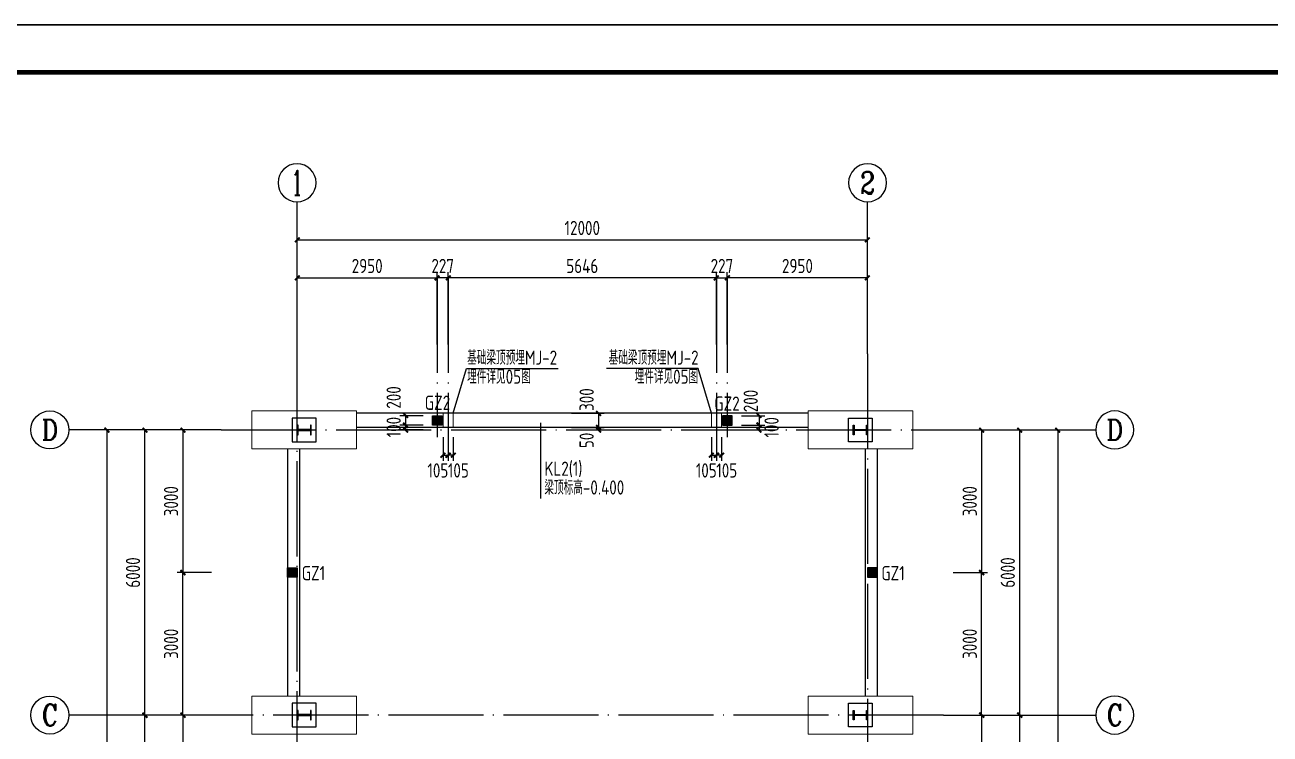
# Model space of a CAD drawing. Header units: millimetres. Extents: x 865974 to 875117, y 41124 to 44891.
# Drawn here: x 867967.4 to 868229.3, y 41568.4 to 41717.6 of the extents above; entities that cross this region are included whole.
import ezdxf
from ezdxf.enums import TextEntityAlignment as Align

# ---------------------------------------------------------------- set-up
doc = ezdxf.new("R2010")
doc.units = ezdxf.units.MM
doc.header["$LTSCALE"] = 1000
doc.header["$MEASUREMENT"] = 0
doc.linetypes.add('DOTE', pattern=[2.42, 2, -0.2, 0.02, -0.2])
for name, color, linetype in [('AXIS', 3, 'Continuous'), ('AXIS_TEXT', 7, 'Continuous'), ('DOTE', 1, 'DOTE'), ('M_Prof', 2, 'Continuous'), ('尺寸标注', 7, 'Continuous'), ('层14', 2, 'Continuous'), ('标注', 7, 'Continuous'), ('梁', 4, 'Continuous'), ('梁集中标注', 2, 'Continuous')]:
    doc.layers.add(name, color=color, linetype=linetype)
doc.layers.add('承台基础', color=23, linetype='Continuous', lineweight=18)
doc.styles.add('_TCH_AXIS', font='COMPLEX', dxfattribs={"bigfont": 'GBCBIG'})
doc.styles.add('COMPLEX', font='COMPLEX')
doc.styles.add('GBHZ', font='gbenor.shx', dxfattribs={"width": 0.9, "bigfont": 'gbcbig.shx'})
doc.dimstyles.new('Y100', dxfattribs={"dimscale": 0, "dimtxt": 3, "dimasz": 0.01, "dimexe": 1.2, "dimexo": 2, "dimgap": 1, "dimtad": 1, "dimdec": 0, "dimlfac": 100, "dimzin": 0, "dimdsep": 46, "dimtxsty": 'GBHZ', "dimblk": 'DX', "dimcen": 0.09, "dimdle": 1, "dimclrd": 7, "dimclre": 7, "dimclrt": 7, "dimadec": 0, "dimazin": 0, "dimtfac": 1, "dimtdec": 0, "dimtix": 1, "dimtmove": 2, "dimatfit": 3, "dimldrblk": 'DX', "dimfxl": 0, "dimtolj": 1, "dimtzin": 0, "dimarcsym": 0})

# ---------------------------------------------------------------- blocks, each defined once
blk = doc.blocks.new('_AXISO')
blk.add_circle((0, 0), 0.5)
at = {"layer": 'AXIS_TEXT', "style": 'COMPLEX', "width": 1.041667}
blk.add_attdef('A', text='', height=0.56, dxfattribs=at).set_placement((-0.25, -0.28), (0.25, -0.28), align=Align.FIT)
blk = doc.blocks.new('DX')
at = {"color": 0, "linetype": 'ByBlock', "const_width": 40}
blk.add_lwpolyline([(-54, -51), (46, 49)], dxfattribs=at)
blk = doc.blocks.new('*D607')
at = {"layer": 'Defpoints', "color": 0, "transparency": 16777216}
for p in [(867992.66, 41572.38), (868008.66, 41572.38), (868008.66, 41512.38)]:
    blk.add_point(p, dxfattribs=at)
at = {"layer": '标注', "color": 7, "lineweight": -2, "transparency": 16777216}
for p, q in [((868006.66, 41572.38), (867991.46, 41572.38)), ((867992.66, 41512.39), (867992.66, 41572.37)), ((868006.66, 41512.38), (867991.46, 41512.38))]:
    blk.add_line(p, q, dxfattribs=at)
at = {"layer": '标注', "color": 7, "lineweight": -2, "transparency": 16777216, "xscale": 0.01, "yscale": 0.01, "zscale": 0.01}
for p, rotation in [((867992.66, 41572.38), 90), ((867992.66, 41512.38), 270)]:
    blk.add_blockref('DX', p, dxfattribs=dict(at, rotation=rotation))
at = {"layer": '标注', "color": 7, "transparency": 16777216, "insert": (867990.16, 41542.38), "char_height": 3, "attachment_point": 5, "rotation": 90, "style": 'GBHZ'}
blk.add_mtext('\\A1;6000', dxfattribs=at)
blk = doc.blocks.new('*D608')
at = {"layer": 'Defpoints', "color": 0, "transparency": 16777216}
for p in [(867992.66, 41632.38), (868008.66, 41632.38), (868008.66, 41572.38)]:
    blk.add_point(p, dxfattribs=at)
at = {"layer": '标注', "color": 7, "lineweight": -2, "transparency": 16777216}
for p, q in [((868006.66, 41632.38), (867991.46, 41632.38)), ((867992.66, 41572.39), (867992.66, 41632.37)), ((868006.66, 41572.38), (867991.46, 41572.38))]:
    blk.add_line(p, q, dxfattribs=at)
at = {"layer": '标注', "color": 7, "lineweight": -2, "transparency": 16777216, "xscale": 0.01, "yscale": 0.01, "zscale": 0.01}
for p, rotation in [((867992.66, 41632.38), 90), ((867992.66, 41572.38), 270)]:
    blk.add_blockref('DX', p, dxfattribs=dict(at, rotation=rotation))
at = {"layer": '标注', "color": 7, "transparency": 16777216, "insert": (867990.16, 41602.38), "char_height": 3, "attachment_point": 5, "rotation": 90, "style": 'GBHZ'}
blk.add_mtext('\\A1;6000', dxfattribs=at)
blk = doc.blocks.new('*D609')
at = {"layer": 'Defpoints', "color": 0, "transparency": 16777216}
for p in [(868008.66, 41632.38), (867984.66, 41452.38), (868008.66, 41452.38)]:
    blk.add_point(p, dxfattribs=at)
at = {"layer": '标注', "color": 7, "lineweight": -2, "transparency": 16777216}
for p, q in [((868006.66, 41632.38), (867983.46, 41632.38)), ((867984.66, 41632.37), (867984.66, 41452.39)), ((868006.66, 41452.38), (867983.46, 41452.38))]:
    blk.add_line(p, q, dxfattribs=at)
at = {"layer": '标注', "color": 7, "lineweight": -2, "transparency": 16777216, "xscale": 0.01, "yscale": 0.01, "zscale": 0.01}
for p, rotation in [((867984.66, 41632.38), 90), ((867984.66, 41452.38), 270)]:
    blk.add_blockref('DX', p, dxfattribs=dict(at, rotation=rotation))
at = {"layer": '标注', "color": 7, "transparency": 16777216, "insert": (867982.16, 41542.38), "char_height": 3, "attachment_point": 5, "rotation": 90, "style": 'GBHZ'}
blk.add_mtext('\\A1;18000', dxfattribs=at)
blk = doc.blocks.new('*D612')
at = {"layer": 'Defpoints', "color": 0, "transparency": 16777216}
for p in [(868160.66, 41572.38), (868176.66, 41572.38), (868160.66, 41512.38)]:
    blk.add_point(p, dxfattribs=at)
at = {"layer": '标注', "color": 7, "lineweight": -2, "transparency": 16777216}
for p, q in [((868162.66, 41572.38), (868177.86, 41572.38)), ((868176.66, 41512.39), (868176.66, 41572.37)), ((868162.66, 41512.38), (868177.86, 41512.38))]:
    blk.add_line(p, q, dxfattribs=at)
at = {"layer": '标注', "color": 7, "lineweight": -2, "transparency": 16777216, "xscale": 0.01, "yscale": 0.01, "zscale": 0.01}
for p, rotation in [((868176.66, 41572.38), 90), ((868176.66, 41512.38), 270)]:
    blk.add_blockref('DX', p, dxfattribs=dict(at, rotation=rotation))
at = {"layer": '标注', "color": 7, "transparency": 16777216, "insert": (868174.16, 41542.38), "char_height": 3, "attachment_point": 5, "rotation": 90, "style": 'GBHZ'}
blk.add_mtext('\\A1;6000', dxfattribs=at)
blk = doc.blocks.new('*D613')
at = {"layer": 'Defpoints', "color": 0, "transparency": 16777216}
for p in [(868160.66, 41632.38), (868176.66, 41632.38), (868160.66, 41572.38)]:
    blk.add_point(p, dxfattribs=at)
at = {"layer": '标注', "color": 7, "lineweight": -2, "transparency": 16777216}
for p, q in [((868162.66, 41632.38), (868177.86, 41632.38)), ((868176.66, 41572.39), (868176.66, 41632.37)), ((868162.66, 41572.38), (868177.86, 41572.38))]:
    blk.add_line(p, q, dxfattribs=at)
at = {"layer": '标注', "color": 7, "lineweight": -2, "transparency": 16777216, "xscale": 0.01, "yscale": 0.01, "zscale": 0.01}
for p, rotation in [((868176.66, 41632.38), 90), ((868176.66, 41572.38), 270)]:
    blk.add_blockref('DX', p, dxfattribs=dict(at, rotation=rotation))
at = {"layer": '标注', "color": 7, "transparency": 16777216, "insert": (868174.16, 41602.38), "char_height": 3, "attachment_point": 5, "rotation": 90, "style": 'GBHZ'}
blk.add_mtext('\\A1;6000', dxfattribs=at)
blk = doc.blocks.new('*D614')
at = {"layer": 'Defpoints', "color": 0, "transparency": 16777216}
for p in [(868160.66, 41632.38), (868160.66, 41452.38), (868184.66, 41452.38)]:
    blk.add_point(p, dxfattribs=at)
at = {"layer": '标注', "color": 7, "lineweight": -2, "transparency": 16777216}
for p, q in [((868162.66, 41632.38), (868185.86, 41632.38)), ((868184.66, 41632.37), (868184.66, 41452.39)), ((868162.66, 41452.38), (868185.86, 41452.38))]:
    blk.add_line(p, q, dxfattribs=at)
at = {"layer": '标注', "color": 7, "lineweight": -2, "transparency": 16777216, "xscale": 0.01, "yscale": 0.01, "zscale": 0.01}
for p, rotation in [((868184.66, 41632.38), 90), ((868184.66, 41452.38), 270)]:
    blk.add_blockref('DX', p, dxfattribs=dict(at, rotation=rotation))
at = {"layer": '标注', "color": 7, "transparency": 16777216, "insert": (868182.16, 41542.38), "char_height": 3, "attachment_point": 5, "rotation": 90, "style": 'GBHZ'}
blk.add_mtext('\\A1;18000', dxfattribs=at)
blk = doc.blocks.new('*D615')
at = {"layer": 'Defpoints', "color": 0, "transparency": 16777216}
for p in [(868144.66, 41672.38), (868024.66, 41648.38), (868144.66, 41648.38)]:
    blk.add_point(p, dxfattribs=at)
at = {"layer": '标注', "color": 7, "lineweight": -2, "transparency": 16777216}
for p, q in [((868024.66, 41650.38), (868024.66, 41673.58)), ((868024.67, 41672.38), (868144.65, 41672.38)), ((868144.66, 41650.38), (868144.66, 41673.58))]:
    blk.add_line(p, q, dxfattribs=at)
at = {"layer": '标注', "color": 7, "lineweight": -2, "transparency": 16777216, "xscale": 0.01, "yscale": 0.01, "zscale": 0.01, "rotation": 180}
blk.add_blockref('DX', (868024.66, 41672.38), dxfattribs=at)
at = {"layer": '标注', "color": 7, "lineweight": -2, "transparency": 16777216, "xscale": 0.01, "yscale": 0.01, "zscale": 0.01}
blk.add_blockref('DX', (868144.66, 41672.38), dxfattribs=at)
at = {"layer": '标注', "color": 7, "transparency": 16777216, "insert": (868084.66, 41674.88), "char_height": 3, "attachment_point": 5, "style": 'GBHZ'}
blk.add_mtext('\\A1;12000', dxfattribs=at)
blk = doc.blocks.new('*D626')
at = {"layer": 'Defpoints', "color": 0, "transparency": 16777216}
for p in [(868008.66, 41572.38), (868000.66, 41542.38), (868008.66, 41542.38)]:
    blk.add_point(p, dxfattribs=at)
at = {"layer": '标注', "color": 7, "lineweight": -2, "transparency": 16777216}
for p, q in [((868006.66, 41572.38), (867999.46, 41572.38)), ((868000.66, 41572.37), (868000.66, 41542.39)), ((868006.66, 41542.38), (867999.46, 41542.38))]:
    blk.add_line(p, q, dxfattribs=at)
at = {"layer": '标注', "color": 7, "lineweight": -2, "transparency": 16777216, "xscale": 0.01, "yscale": 0.01, "zscale": 0.01}
for p, rotation in [((868000.66, 41572.38), 90), ((868000.66, 41542.38), 270)]:
    blk.add_blockref('DX', p, dxfattribs=dict(at, rotation=rotation))
at = {"layer": '标注', "color": 7, "transparency": 16777216, "insert": (867998.16, 41557.38), "char_height": 3, "attachment_point": 5, "rotation": 90, "style": 'GBHZ'}
blk.add_mtext('\\A1;3000', dxfattribs=at)
blk = doc.blocks.new('*D628')
at = {"layer": 'Defpoints', "color": 0, "transparency": 16777216}
for p in [(868000.66, 41602.38), (868008.66, 41602.38), (868008.66, 41572.38)]:
    blk.add_point(p, dxfattribs=at)
at = {"layer": '标注', "color": 7, "lineweight": -2, "transparency": 16777216}
for p, q in [((868006.66, 41602.38), (867999.46, 41602.38)), ((868000.66, 41572.39), (868000.66, 41602.37)), ((868006.66, 41572.38), (867999.46, 41572.38))]:
    blk.add_line(p, q, dxfattribs=at)
at = {"layer": '标注', "color": 7, "lineweight": -2, "transparency": 16777216, "xscale": 0.01, "yscale": 0.01, "zscale": 0.01}
for p, rotation in [((868000.66, 41602.38), 90), ((868000.66, 41572.38), 270)]:
    blk.add_blockref('DX', p, dxfattribs=dict(at, rotation=rotation))
at = {"layer": '标注', "color": 7, "transparency": 16777216, "insert": (867998.16, 41587.38), "char_height": 3, "attachment_point": 5, "rotation": 90, "style": 'GBHZ'}
blk.add_mtext('\\A1;3000', dxfattribs=at)
blk = doc.blocks.new('*D629')
at = {"layer": 'Defpoints', "color": 0, "transparency": 16777216}
for p in [(868008.66, 41632.38), (868000.66, 41602.38), (868008.66, 41602.38)]:
    blk.add_point(p, dxfattribs=at)
at = {"layer": '标注', "color": 7, "lineweight": -2, "transparency": 16777216}
for p, q in [((868006.66, 41632.38), (867999.46, 41632.38)), ((868000.66, 41632.37), (868000.66, 41602.39)), ((868006.66, 41602.38), (867999.46, 41602.38))]:
    blk.add_line(p, q, dxfattribs=at)
at = {"layer": '标注', "color": 7, "lineweight": -2, "transparency": 16777216, "xscale": 0.01, "yscale": 0.01, "zscale": 0.01}
for p, rotation in [((868000.66, 41632.38), 90), ((868000.66, 41602.38), 270)]:
    blk.add_blockref('DX', p, dxfattribs=dict(at, rotation=rotation))
at = {"layer": '标注', "color": 7, "transparency": 16777216, "insert": (867998.16, 41617.38), "char_height": 3, "attachment_point": 5, "rotation": 90, "style": 'GBHZ'}
blk.add_mtext('\\A1;3000', dxfattribs=at)
blk = doc.blocks.new('*D639')
at = {"layer": 'Defpoints', "color": 0, "transparency": 16777216}
for p in [(868160.66, 41572.38), (868160.66, 41542.38), (868168.66, 41542.38)]:
    blk.add_point(p, dxfattribs=at)
at = {"layer": '标注', "color": 7, "lineweight": -2, "transparency": 16777216}
for p, q in [((868162.66, 41572.38), (868169.86, 41572.38)), ((868168.66, 41572.37), (868168.66, 41542.39)), ((868162.66, 41542.38), (868169.86, 41542.38))]:
    blk.add_line(p, q, dxfattribs=at)
at = {"layer": '标注', "color": 7, "lineweight": -2, "transparency": 16777216, "xscale": 0.01, "yscale": 0.01, "zscale": 0.01}
for p, rotation in [((868168.66, 41572.38), 90), ((868168.66, 41542.38), 270)]:
    blk.add_blockref('DX', p, dxfattribs=dict(at, rotation=rotation))
at = {"layer": '标注', "color": 7, "transparency": 16777216, "insert": (868166.16, 41557.38), "char_height": 3, "attachment_point": 5, "rotation": 90, "style": 'GBHZ'}
blk.add_mtext('\\A1;3000', dxfattribs=at)
blk = doc.blocks.new('*D641')
at = {"layer": 'Defpoints', "color": 0, "transparency": 16777216}
for p in [(868160.66, 41602.38), (868168.66, 41602.38), (868160.66, 41572.38)]:
    blk.add_point(p, dxfattribs=at)
at = {"layer": '标注', "color": 7, "lineweight": -2, "transparency": 16777216}
for p, q in [((868162.66, 41602.38), (868169.86, 41602.38)), ((868168.66, 41572.39), (868168.66, 41602.37)), ((868162.66, 41572.38), (868169.86, 41572.38))]:
    blk.add_line(p, q, dxfattribs=at)
at = {"layer": '标注', "color": 7, "lineweight": -2, "transparency": 16777216, "xscale": 0.01, "yscale": 0.01, "zscale": 0.01}
for p, rotation in [((868168.66, 41602.38), 90), ((868168.66, 41572.38), 270)]:
    blk.add_blockref('DX', p, dxfattribs=dict(at, rotation=rotation))
at = {"layer": '标注', "color": 7, "transparency": 16777216, "insert": (868166.16, 41587.38), "char_height": 3, "attachment_point": 5, "rotation": 90, "style": 'GBHZ'}
blk.add_mtext('\\A1;3000', dxfattribs=at)
blk = doc.blocks.new('*D642')
at = {"layer": 'Defpoints', "color": 0, "transparency": 16777216}
for p in [(868160.66, 41632.38), (868160.66, 41602.38), (868168.66, 41602.38)]:
    blk.add_point(p, dxfattribs=at)
at = {"layer": '标注', "color": 7, "lineweight": -2, "transparency": 16777216}
for p, q in [((868162.66, 41632.38), (868169.86, 41632.38)), ((868168.66, 41632.37), (868168.66, 41602.39)), ((868162.66, 41602.38), (868169.86, 41602.38))]:
    blk.add_line(p, q, dxfattribs=at)
at = {"layer": '标注', "color": 7, "lineweight": -2, "transparency": 16777216, "xscale": 0.01, "yscale": 0.01, "zscale": 0.01}
for p, rotation in [((868168.66, 41632.38), 90), ((868168.66, 41602.38), 270)]:
    blk.add_blockref('DX', p, dxfattribs=dict(at, rotation=rotation))
at = {"layer": '标注', "color": 7, "transparency": 16777216, "insert": (868166.16, 41617.38), "char_height": 3, "attachment_point": 5, "rotation": 90, "style": 'GBHZ'}
blk.add_mtext('\\A1;3000', dxfattribs=at)
blk = doc.blocks.new('*D650')
at = {"layer": 'Defpoints', "color": 0, "transparency": 16777216}
for p in [(868054.16, 41664.38), (868024.66, 41648.38), (868054.16, 41648.38)]:
    blk.add_point(p, dxfattribs=at)
at = {"layer": '标注', "color": 7, "lineweight": -2, "transparency": 16777216}
for p, q in [((868024.66, 41650.38), (868024.66, 41665.58)), ((868024.67, 41664.38), (868054.15, 41664.38)), ((868054.16, 41650.38), (868054.16, 41665.58))]:
    blk.add_line(p, q, dxfattribs=at)
at = {"layer": '标注', "color": 7, "lineweight": -2, "transparency": 16777216, "xscale": 0.01, "yscale": 0.01, "zscale": 0.01, "rotation": 180}
blk.add_blockref('DX', (868024.66, 41664.38), dxfattribs=at)
at = {"layer": '标注', "color": 7, "lineweight": -2, "transparency": 16777216, "xscale": 0.01, "yscale": 0.01, "zscale": 0.01}
blk.add_blockref('DX', (868054.16, 41664.38), dxfattribs=at)
at = {"layer": '标注', "color": 7, "transparency": 16777216, "insert": (868039.41, 41666.88), "char_height": 3, "attachment_point": 5, "style": 'GBHZ'}
blk.add_mtext('\\A1;2950', dxfattribs=at)
blk = doc.blocks.new('*D651')
at = {"layer": 'Defpoints', "color": 0, "transparency": 16777216}
for p in [(868054.16, 41664.38), (868054.16, 41648.38), (868056.43, 41648.38)]:
    blk.add_point(p, dxfattribs=at)
at = {"layer": '标注', "color": 7, "lineweight": -2, "transparency": 16777216}
for p, q in [((868054.15, 41664.38), (868054.14, 41664.38)), ((868054.16, 41650.38), (868054.16, 41665.58)), ((868056.43, 41664.38), (868054.16, 41664.38)), ((868056.43, 41650.38), (868056.43, 41665.58)), ((868056.44, 41664.38), (868056.45, 41664.38))]:
    blk.add_line(p, q, dxfattribs=at)
at = {"layer": '标注', "color": 7, "lineweight": -2, "transparency": 16777216, "xscale": 0.01, "yscale": 0.01, "zscale": 0.01}
blk.add_blockref('DX', (868054.16, 41664.38), dxfattribs=at)
at = {"layer": '标注', "color": 7, "lineweight": -2, "transparency": 16777216, "xscale": 0.01, "yscale": 0.01, "zscale": 0.01, "rotation": 180}
blk.add_blockref('DX', (868056.43, 41664.38), dxfattribs=at)
at = {"layer": '标注', "color": 7, "transparency": 16777216, "insert": (868055.3, 41666.88), "char_height": 3, "attachment_point": 5, "style": 'GBHZ'}
blk.add_mtext('\\A1;227', dxfattribs=at)
blk = doc.blocks.new('*D652')
at = {"layer": 'Defpoints', "color": 0, "transparency": 16777216}
for p in [(868115.16, 41664.38), (868115.16, 41648.38), (868144.66, 41648.38)]:
    blk.add_point(p, dxfattribs=at)
at = {"layer": '标注', "color": 7, "lineweight": -2, "transparency": 16777216}
for p, q in [((868115.16, 41650.38), (868115.16, 41665.58)), ((868144.65, 41664.38), (868115.17, 41664.38)), ((868144.66, 41650.38), (868144.66, 41665.58))]:
    blk.add_line(p, q, dxfattribs=at)
at = {"layer": '标注', "color": 7, "lineweight": -2, "transparency": 16777216, "xscale": 0.01, "yscale": 0.01, "zscale": 0.01, "rotation": 180}
blk.add_blockref('DX', (868115.16, 41664.38), dxfattribs=at)
at = {"layer": '标注', "color": 7, "lineweight": -2, "transparency": 16777216, "xscale": 0.01, "yscale": 0.01, "zscale": 0.01}
blk.add_blockref('DX', (868144.66, 41664.38), dxfattribs=at)
at = {"layer": '标注', "color": 7, "transparency": 16777216, "insert": (868129.91, 41666.88), "char_height": 3, "attachment_point": 5, "style": 'GBHZ'}
blk.add_mtext('\\A1;2950', dxfattribs=at)
blk = doc.blocks.new('*D653')
at = {"layer": 'Defpoints', "color": 0, "transparency": 16777216}
for p in [(868115.16, 41664.38), (868112.89, 41648.38), (868115.16, 41648.38)]:
    blk.add_point(p, dxfattribs=at)
at = {"layer": '标注', "color": 7, "lineweight": -2, "transparency": 16777216}
for p, q in [((868112.88, 41664.38), (868112.87, 41664.38)), ((868112.89, 41650.38), (868112.89, 41665.58)), ((868112.89, 41664.38), (868115.16, 41664.38)), ((868115.16, 41650.38), (868115.16, 41665.58)), ((868115.17, 41664.38), (868115.18, 41664.38))]:
    blk.add_line(p, q, dxfattribs=at)
at = {"layer": '标注', "color": 7, "lineweight": -2, "transparency": 16777216, "xscale": 0.01, "yscale": 0.01, "zscale": 0.01}
blk.add_blockref('DX', (868112.89, 41664.38), dxfattribs=at)
at = {"layer": '标注', "color": 7, "lineweight": -2, "transparency": 16777216, "xscale": 0.01, "yscale": 0.01, "zscale": 0.01, "rotation": 180}
blk.add_blockref('DX', (868115.16, 41664.38), dxfattribs=at)
at = {"layer": '标注', "color": 7, "transparency": 16777216, "insert": (868114.03, 41666.88), "char_height": 3, "attachment_point": 5, "style": 'GBHZ'}
blk.add_mtext('\\A1;227', dxfattribs=at)
blk = doc.blocks.new('*D654')
at = {"layer": 'Defpoints', "color": 0, "transparency": 16777216}
for p in [(868056.43, 41664.38), (868056.43, 41648.38), (868112.89, 41648.38)]:
    blk.add_point(p, dxfattribs=at)
at = {"layer": '标注', "color": 7, "lineweight": -2, "transparency": 16777216}
for p, q in [((868056.43, 41650.38), (868056.43, 41665.58)), ((868112.88, 41664.38), (868056.44, 41664.38)), ((868112.89, 41650.38), (868112.89, 41665.58))]:
    blk.add_line(p, q, dxfattribs=at)
at = {"layer": '标注', "color": 7, "lineweight": -2, "transparency": 16777216, "xscale": 0.01, "yscale": 0.01, "zscale": 0.01, "rotation": 180}
blk.add_blockref('DX', (868056.43, 41664.38), dxfattribs=at)
at = {"layer": '标注', "color": 7, "lineweight": -2, "transparency": 16777216, "xscale": 0.01, "yscale": 0.01, "zscale": 0.01}
blk.add_blockref('DX', (868112.89, 41664.38), dxfattribs=at)
at = {"layer": '标注', "color": 7, "transparency": 16777216, "insert": (868084.66, 41666.88), "char_height": 3, "attachment_point": 5, "style": 'GBHZ'}
blk.add_mtext('\\A1;5646', dxfattribs=at)
blk = doc.blocks.new('*D806')
at = {"layer": 'Defpoints', "color": 0, "transparency": 16777216}
for p in [(868080.41, 41635.88), (868080.41, 41632.88), (868088.07, 41632.88)]:
    blk.add_point(p, dxfattribs=at)
at = {"layer": '标注', "color": 7, "lineweight": -2, "transparency": 16777216}
for p, q in [((868082.41, 41635.88), (868089.27, 41635.88)), ((868088.07, 41635.87), (868088.07, 41632.89)), ((868082.41, 41632.88), (868089.27, 41632.88))]:
    blk.add_line(p, q, dxfattribs=at)
at = {"layer": '标注', "color": 7, "lineweight": -2, "transparency": 16777216, "xscale": 0.01, "yscale": 0.01, "zscale": 0.01}
for p, rotation in [((868088.07, 41635.88), 90), ((868088.07, 41632.88), 270)]:
    blk.add_blockref('DX', p, dxfattribs=dict(at, rotation=rotation))
at = {"layer": '标注', "color": 7, "transparency": 16777216, "insert": (868085.57, 41638.77), "char_height": 3, "attachment_point": 5, "rotation": 90, "style": 'GBHZ'}
blk.add_mtext('\\A1;300', dxfattribs=at)
blk = doc.blocks.new('*D807')
at = {"layer": 'Defpoints', "color": 0, "transparency": 16777216}
for p in [(868055.38, 41632.88), (868056.43, 41632.88), (868056.43, 41627.07)]:
    blk.add_point(p, dxfattribs=at)
at = {"layer": '标注', "color": 7, "lineweight": -2, "transparency": 16777216}
for p, q in [((868055.38, 41630.88), (868055.38, 41625.87)), ((868056.43, 41630.88), (868056.43, 41625.87)), ((868055.37, 41627.07), (868055.36, 41627.07)), ((868055.38, 41627.07), (868056.43, 41627.07)), ((868056.44, 41627.07), (868056.45, 41627.07))]:
    blk.add_line(p, q, dxfattribs=at)
at = {"layer": '标注', "color": 7, "lineweight": -2, "transparency": 16777216, "xscale": 0.01, "yscale": 0.01, "zscale": 0.01}
blk.add_blockref('DX', (868055.38, 41627.07), dxfattribs=at)
at = {"layer": '标注', "color": 7, "lineweight": -2, "transparency": 16777216, "xscale": 0.01, "yscale": 0.01, "zscale": 0.01, "rotation": 180}
blk.add_blockref('DX', (868056.43, 41627.07), dxfattribs=at)
at = {"layer": '标注', "color": 7, "transparency": 16777216, "insert": (868054.28, 41623.86), "char_height": 3, "attachment_point": 5, "style": 'GBHZ'}
blk.add_mtext('\\A1;105', dxfattribs=at)
blk = doc.blocks.new('*D808')
at = {"layer": 'Defpoints', "color": 0, "transparency": 16777216}
for p in [(868056.43, 41632.88), (868057.48, 41632.88), (868056.43, 41627.07)]:
    blk.add_point(p, dxfattribs=at)
at = {"layer": '标注', "color": 7, "lineweight": -2, "transparency": 16777216}
for p, q in [((868056.43, 41630.88), (868056.43, 41625.87)), ((868057.48, 41630.88), (868057.48, 41625.87)), ((868056.42, 41627.07), (868056.41, 41627.07)), ((868057.48, 41627.07), (868056.43, 41627.07)), ((868057.49, 41627.07), (868057.5, 41627.07))]:
    blk.add_line(p, q, dxfattribs=at)
at = {"layer": '标注', "color": 7, "lineweight": -2, "transparency": 16777216, "xscale": 0.01, "yscale": 0.01, "zscale": 0.01}
blk.add_blockref('DX', (868056.43, 41627.07), dxfattribs=at)
at = {"layer": '标注', "color": 7, "lineweight": -2, "transparency": 16777216, "xscale": 0.01, "yscale": 0.01, "zscale": 0.01, "rotation": 180}
blk.add_blockref('DX', (868057.48, 41627.07), dxfattribs=at)
at = {"layer": '标注', "color": 7, "transparency": 16777216, "insert": (868058.59, 41623.86), "char_height": 3, "attachment_point": 5, "style": 'GBHZ'}
blk.add_mtext('\\A1;105', dxfattribs=at)
blk = doc.blocks.new('*D809')
at = {"layer": 'Defpoints', "color": 0, "transparency": 16777216}
for p in [(868112.89, 41632.88), (868113.94, 41632.88), (868112.89, 41627.07)]:
    blk.add_point(p, dxfattribs=at)
at = {"layer": '标注', "color": 7, "lineweight": -2, "transparency": 16777216}
for p, q in [((868112.89, 41630.88), (868112.89, 41625.87)), ((868113.94, 41630.88), (868113.94, 41625.87)), ((868112.88, 41627.07), (868112.87, 41627.07)), ((868113.94, 41627.07), (868112.89, 41627.07)), ((868113.95, 41627.07), (868113.96, 41627.07))]:
    blk.add_line(p, q, dxfattribs=at)
at = {"layer": '标注', "color": 7, "lineweight": -2, "transparency": 16777216, "xscale": 0.01, "yscale": 0.01, "zscale": 0.01}
blk.add_blockref('DX', (868112.89, 41627.07), dxfattribs=at)
at = {"layer": '标注', "color": 7, "lineweight": -2, "transparency": 16777216, "xscale": 0.01, "yscale": 0.01, "zscale": 0.01, "rotation": 180}
blk.add_blockref('DX', (868113.94, 41627.07), dxfattribs=at)
at = {"layer": '标注', "color": 7, "transparency": 16777216, "insert": (868115.05, 41623.86), "char_height": 3, "attachment_point": 5, "style": 'GBHZ'}
blk.add_mtext('\\A1;105', dxfattribs=at)
blk = doc.blocks.new('*D810')
at = {"layer": 'Defpoints', "color": 0, "transparency": 16777216}
for p in [(868111.84, 41632.88), (868112.89, 41632.88), (868112.89, 41627.07)]:
    blk.add_point(p, dxfattribs=at)
at = {"layer": '标注', "color": 7, "lineweight": -2, "transparency": 16777216}
for p, q in [((868111.84, 41630.88), (868111.84, 41625.87)), ((868112.89, 41630.88), (868112.89, 41625.87)), ((868111.83, 41627.07), (868111.82, 41627.07)), ((868111.84, 41627.07), (868112.89, 41627.07)), ((868112.9, 41627.07), (868112.91, 41627.07))]:
    blk.add_line(p, q, dxfattribs=at)
at = {"layer": '标注', "color": 7, "lineweight": -2, "transparency": 16777216, "xscale": 0.01, "yscale": 0.01, "zscale": 0.01}
blk.add_blockref('DX', (868111.84, 41627.07), dxfattribs=at)
at = {"layer": '标注', "color": 7, "lineweight": -2, "transparency": 16777216, "xscale": 0.01, "yscale": 0.01, "zscale": 0.01, "rotation": 180}
blk.add_blockref('DX', (868112.89, 41627.07), dxfattribs=at)
at = {"layer": '标注', "color": 7, "transparency": 16777216, "insert": (868110.74, 41623.86), "char_height": 3, "attachment_point": 5, "style": 'GBHZ'}
blk.add_mtext('\\A1;105', dxfattribs=at)
blk = doc.blocks.new('*D811')
at = {"layer": 'Defpoints', "color": 0, "transparency": 16777216}
for p in [(868053.16, 41635.38), (868047.49, 41633.38), (868053.16, 41633.38)]:
    blk.add_point(p, dxfattribs=at)
at = {"layer": '标注', "color": 7, "lineweight": -2, "transparency": 16777216}
for p, q in [((868051.16, 41635.38), (868046.29, 41635.38)), ((868047.49, 41635.39), (868047.49, 41635.4)), ((868047.49, 41635.38), (868047.49, 41633.38)), ((868051.16, 41633.38), (868046.29, 41633.38)), ((868047.49, 41633.37), (868047.49, 41633.36))]:
    blk.add_line(p, q, dxfattribs=at)
at = {"layer": '标注', "color": 7, "lineweight": -2, "transparency": 16777216, "xscale": 0.01, "yscale": 0.01, "zscale": 0.01}
for p, rotation in [((868047.49, 41635.38), 270), ((868047.49, 41633.38), 90)]:
    blk.add_blockref('DX', p, dxfattribs=dict(at, rotation=rotation))
at = {"layer": '标注', "color": 7, "transparency": 16777216, "insert": (868044.99, 41639.22), "char_height": 3, "attachment_point": 5, "rotation": 90, "style": 'GBHZ'}
blk.add_mtext('\\A1;200', dxfattribs=at)
blk = doc.blocks.new('*D812')
at = {"layer": 'Defpoints', "color": 0, "transparency": 16777216}
for p in [(868047.49, 41632.38), (868053.16, 41633.38), (868053.16, 41632.38)]:
    blk.add_point(p, dxfattribs=at)
at = {"layer": '标注', "color": 7, "lineweight": -2, "transparency": 16777216}
for p, q in [((868051.16, 41633.38), (868046.29, 41633.38)), ((868051.16, 41632.38), (868046.29, 41632.38)), ((868047.49, 41633.39), (868047.49, 41633.4)), ((868047.49, 41633.38), (868047.49, 41632.38)), ((868047.49, 41632.37), (868047.49, 41632.36))]:
    blk.add_line(p, q, dxfattribs=at)
at = {"layer": '标注', "color": 7, "lineweight": -2, "transparency": 16777216, "xscale": 0.01, "yscale": 0.01, "zscale": 0.01}
for p, rotation in [((868047.49, 41633.38), 270), ((868047.49, 41632.38), 90)]:
    blk.add_blockref('DX', p, dxfattribs=dict(at, rotation=rotation))
at = {"layer": '标注', "color": 7, "transparency": 16777216, "insert": (868044.99, 41632.98), "char_height": 3, "attachment_point": 5, "rotation": 90, "style": 'GBHZ'}
blk.add_mtext('\\A1;100', dxfattribs=at)
blk = doc.blocks.new('*D813')
at = {"layer": 'Defpoints', "color": 0, "transparency": 16777216}
for p in [(868116.16, 41635.38), (868116.16, 41633.38), (868121.84, 41633.38)]:
    blk.add_point(p, dxfattribs=at)
at = {"layer": '标注', "color": 7, "lineweight": -2, "transparency": 16777216}
for p, q in [((868118.16, 41635.38), (868123.04, 41635.38)), ((868121.84, 41635.39), (868121.84, 41635.4)), ((868121.84, 41635.38), (868121.84, 41633.38)), ((868118.16, 41633.38), (868123.04, 41633.38)), ((868121.84, 41633.37), (868121.84, 41633.36))]:
    blk.add_line(p, q, dxfattribs=at)
at = {"layer": '标注', "color": 7, "lineweight": -2, "transparency": 16777216, "xscale": 0.01, "yscale": 0.01, "zscale": 0.01}
for p, rotation in [((868121.84, 41635.38), 270), ((868121.84, 41633.38), 90)]:
    blk.add_blockref('DX', p, dxfattribs=dict(at, rotation=rotation))
at = {"layer": '标注', "color": 7, "transparency": 16777216, "insert": (868120.09, 41638.47), "char_height": 3, "attachment_point": 5, "rotation": 90, "style": 'GBHZ'}
blk.add_mtext('\\A1;200', dxfattribs=at)
blk = doc.blocks.new('*D814')
at = {"layer": 'Defpoints', "color": 0, "transparency": 16777216}
for p in [(868116.16, 41633.38), (868116.16, 41632.38), (868121.84, 41632.38)]:
    blk.add_point(p, dxfattribs=at)
at = {"layer": '标注', "color": 7, "lineweight": -2, "transparency": 16777216}
for p, q in [((868118.16, 41633.38), (868123.04, 41633.38)), ((868118.16, 41632.38), (868123.04, 41632.38)), ((868121.84, 41633.39), (868121.84, 41633.4)), ((868121.84, 41633.38), (868121.84, 41632.38)), ((868121.84, 41632.37), (868121.84, 41632.36))]:
    blk.add_line(p, q, dxfattribs=at)
at = {"layer": '标注', "color": 7, "lineweight": -2, "transparency": 16777216, "xscale": 0.01, "yscale": 0.01, "zscale": 0.01}
for p, rotation in [((868121.84, 41633.38), 270), ((868121.84, 41632.38), 90)]:
    blk.add_blockref('DX', p, dxfattribs=dict(at, rotation=rotation))
at = {"layer": '标注', "color": 7, "transparency": 16777216, "insert": (868124.47, 41632.93), "char_height": 3, "attachment_point": 5, "rotation": 90, "style": 'GBHZ'}
blk.add_mtext('\\A1;100', dxfattribs=at)
blk = doc.blocks.new('*D816')
at = {"layer": 'Defpoints', "color": 0, "transparency": 16777216}
for p in [(868080.41, 41632.88), (868080.41, 41632.38), (868088.07, 41632.88)]:
    blk.add_point(p, dxfattribs=at)
at = {"layer": '标注', "color": 7, "lineweight": -2, "transparency": 16777216}
for p, q in [((868082.41, 41632.88), (868089.27, 41632.88)), ((868082.41, 41632.38), (868089.27, 41632.38)), ((868088.07, 41632.89), (868088.07, 41632.9)), ((868088.07, 41632.38), (868088.07, 41632.88)), ((868088.07, 41632.37), (868088.07, 41632.36))]:
    blk.add_line(p, q, dxfattribs=at)
at = {"layer": '标注', "color": 7, "lineweight": -2, "transparency": 16777216, "xscale": 0.01, "yscale": 0.01, "zscale": 0.01}
for p, rotation in [((868088.07, 41632.88), 270), ((868088.07, 41632.38), 90)]:
    blk.add_blockref('DX', p, dxfattribs=dict(at, rotation=rotation))
at = {"layer": '标注', "color": 7, "transparency": 16777216, "insert": (868085.57, 41630.18), "char_height": 3, "attachment_point": 5, "rotation": 90, "style": 'GBHZ'}
blk.add_mtext('\\A1;50', dxfattribs=at)

msp = doc.modelspace()

# ---------------------------------------------------------------- linework, layer by layer
at = {"color": 0}
for p, q in [((868675.584, 41717.604), (867834.584, 41717.604)), ((867834.584, 41717.604), (868675.584, 41717.604))]:
    msp.add_line(p, q, dxfattribs=at)
at = {"color": 0, "const_width": 1}
msp.add_lwpolyline([(868665.584, 41133.604), (867859.584, 41133.604), (867859.584, 41707.604), (868665.584, 41707.604)], close=True, dxfattribs=at)
for points in [[(868023.664, 41629.884), (868028.664, 41629.884), (868028.664, 41634.884), (868023.664, 41634.884)], [(868145.664, 41629.884), (868140.664, 41629.884), (868140.664, 41634.884), (868145.664, 41634.884)], [(868023.664, 41569.884), (868028.664, 41569.884), (868028.664, 41574.884), (868023.664, 41574.884)], [(868145.664, 41569.884), (868140.664, 41569.884), (868140.664, 41574.884), (868145.664, 41574.884)]]:
    msp.add_lwpolyline(points, close=True)
at = {"layer": 'AXIS', "color": 0}
for p, q in [((868024.664, 41648.384), (868024.664, 41680.384)), ((868144.664, 41648.384), (868144.664, 41680.384)), ((868008.664, 41632.384), (867976.664, 41632.384)), ((868160.664, 41632.384), (868192.664, 41632.384)), ((868008.664, 41572.384), (867976.664, 41572.384)), ((868160.664, 41572.384), (868192.664, 41572.384))]:
    msp.add_line(p, q, dxfattribs=at)
at = {"layer": 'DOTE', "linetype": 'DOTE', "ltscale": 0.01}
for p, q in [((868054.164, 41664.384), (868054.164, 41630.884)), ((868056.434, 41664.384), (868056.434, 41629.513)), ((868112.894, 41664.384), (868112.894, 41629.513)), ((868115.164, 41664.384), (868115.164, 41630.884)), ((868024.664, 41436.384), (868024.664, 41648.384)), ((868144.664, 41648.384), (868144.664, 41436.384)), ((868008.664, 41632.384), (868160.664, 41632.384)), ((868160.664, 41572.384), (868008.664, 41572.384))]:
    msp.add_line(p, q, dxfattribs=at)
at = {"layer": 'M_Prof'}
for points in [[(868024.664, 41633.384), (868024.664, 41631.384), (868024.864, 41631.384), (868024.864, 41632.294), (868027.464, 41632.294), (868027.464, 41631.384), (868027.664, 41631.384), (868027.664, 41633.384), (868027.464, 41633.384), (868027.464, 41632.474), (868024.864, 41632.474), (868024.864, 41633.384)], [(868144.664, 41633.384), (868144.664, 41631.384), (868144.464, 41631.384), (868144.464, 41632.294), (868141.864, 41632.294), (868141.864, 41631.384), (868141.664, 41631.384), (868141.664, 41633.384), (868141.864, 41633.384), (868141.864, 41632.474), (868144.464, 41632.474), (868144.464, 41633.384)], [(868024.664, 41573.384), (868024.664, 41571.384), (868024.864, 41571.384), (868024.864, 41572.294), (868027.464, 41572.294), (868027.464, 41571.384), (868027.664, 41571.384), (868027.664, 41573.384), (868027.464, 41573.384), (868027.464, 41572.474), (868024.864, 41572.474), (868024.864, 41573.384)], [(868144.664, 41573.384), (868144.664, 41571.384), (868144.464, 41571.384), (868144.464, 41572.294), (868141.864, 41572.294), (868141.864, 41571.384), (868141.664, 41571.384), (868141.664, 41573.384), (868141.864, 41573.384), (868141.864, 41572.474), (868144.464, 41572.474), (868144.464, 41573.384)]]:
    msp.add_lwpolyline(points, close=True, dxfattribs=at)
at = {"layer": '尺寸标注', "color": 6, "linetype": 'ByBlock', "const_width": 0.2}
for points in [[(868055.384, 41632.884), (868057.484, 41632.884), (868057.484, 41635.884), (868055.384, 41635.884)], [(868113.944, 41632.884), (868111.844, 41632.884), (868111.844, 41635.884), (868113.944, 41635.884)]]:
    msp.add_lwpolyline(points, close=True, dxfattribs=at)
at = {"layer": '层14'}
for points in [[(868053.164, 41635.384), (868055.164, 41635.384), (868055.164, 41633.384), (868053.164, 41633.384)], [(868116.164, 41635.384), (868114.164, 41635.384), (868114.164, 41633.384), (868116.164, 41633.384)], [(868022.664, 41603.384), (868024.664, 41603.384), (868024.664, 41601.384), (868022.664, 41601.384)], [(868146.664, 41603.384), (868144.664, 41603.384), (868144.664, 41601.384), (868146.664, 41601.384)]]:
    msp.add_lwpolyline(points, close=True, dxfattribs=at)
for points in [[(868053.164, 41635.384), (868053.164, 41633.384), (868055.164, 41635.384), (868055.164, 41633.384)], [(868116.164, 41635.384), (868116.164, 41633.384), (868114.164, 41635.384), (868114.164, 41633.384)], [(868022.664, 41603.384), (868022.664, 41601.384), (868024.664, 41603.384), (868024.664, 41601.384)], [(868146.664, 41603.384), (868146.664, 41601.384), (868144.664, 41603.384), (868144.664, 41601.384)]]:
    msp.add_solid(points, dxfattribs=at)
at = {"layer": '承台基础', "color": 2, "ltscale": 0.006}
for points in [[(868015.164, 41628.384), (868037.164, 41628.384), (868037.164, 41636.384), (868015.164, 41636.384)], [(868154.164, 41628.384), (868132.164, 41628.384), (868132.164, 41636.384), (868154.164, 41636.384)], [(868015.164, 41568.384), (868037.164, 41568.384), (868037.164, 41576.384), (868015.164, 41576.384)], [(868154.164, 41568.384), (868132.164, 41568.384), (868132.164, 41576.384), (868154.164, 41576.384)]]:
    msp.add_lwpolyline(points, close=True, dxfattribs=at)
at = {"layer": '标注'}
for p, q in [((868057.484, 41635.884), (868060.274, 41645.332)), ((868060.274, 41645.332), (868079.565, 41645.332)), ((868109.054, 41645.332), (868089.764, 41645.332)), ((868111.844, 41635.884), (868109.054, 41645.332))]:
    msp.add_line(p, q, dxfattribs=at)
at = {"layer": '梁'}
for p, q in [((868132.164, 41635.884), (868037.164, 41635.884)), ((868132.164, 41632.884), (868037.164, 41632.884)), ((868022.664, 41628.384), (868022.664, 41576.384)), ((868025.164, 41628.384), (868025.164, 41576.384)), ((868144.164, 41628.384), (868144.164, 41576.384)), ((868146.664, 41628.384), (868146.664, 41576.384))]:
    msp.add_line(p, q, dxfattribs=at)
at = {"layer": '梁集中标注'}
msp.add_line((868075.858, 41633.849), (868075.858, 41617.938), dxfattribs=at)

# ---------------------------------------------------------------- block references
at = {"layer": 'AXIS', "color": 0}
ref = msp.add_blockref('_AXISO', (868024.664, 41684.384), dxfattribs=dict(at, xscale=-8, yscale=8, zscale=8, rotation=180))
ref.add_attrib('A', '1', dxfattribs={"layer": 'AXIS_TEXT', "color": 0, "height": 5.147, "style": '_TCH_AXIS'}).set_placement((868023.561, 41681.81), (868025.767, 41681.81), align=Align.FIT)
ref = msp.add_blockref('_AXISO', (868144.664, 41684.384), dxfattribs=dict(at, xscale=-8, yscale=8, zscale=8, rotation=180))
ref.add_attrib('A', '2', dxfattribs={"layer": 'AXIS_TEXT', "color": 0, "height": 4.659, "style": '_TCH_AXIS'}).set_placement((868143.111, 41682.054), (868146.217, 41682.054), align=Align.FIT)
ref = msp.add_blockref('_AXISO', (867972.664, 41632.384), dxfattribs=dict(at, xscale=8, yscale=8, zscale=8))
ref.add_attrib('A', 'D', dxfattribs={"layer": 'AXIS_TEXT', "color": 0, "height": 4.353, "style": '_TCH_AXIS'}).set_placement((867970.903, 41630.207), (867974.426, 41630.207), align=Align.FIT)
ref = msp.add_blockref('_AXISO', (868196.664, 41632.384), dxfattribs=dict(at, xscale=-8, yscale=8, zscale=8))
ref.add_attrib('A', 'D', dxfattribs={"layer": 'AXIS_TEXT', "color": 0, "height": 4.353, "style": '_TCH_AXIS'}).set_placement((868194.903, 41630.207), (868198.426, 41630.207), align=Align.FIT)
ref = msp.add_blockref('_AXISO', (867972.664, 41572.384), dxfattribs=dict(at, xscale=8, yscale=8, zscale=8))
ref.add_attrib('A', 'C', dxfattribs={"layer": 'AXIS_TEXT', "color": 0, "height": 4.557, "style": '_TCH_AXIS'}).set_placement((867971.037, 41570.105), (867974.292, 41570.105), align=Align.FIT)
ref = msp.add_blockref('_AXISO', (868196.664, 41572.384), dxfattribs=dict(at, xscale=-8, yscale=8, zscale=8))
ref.add_attrib('A', 'C', dxfattribs={"layer": 'AXIS_TEXT', "color": 0, "height": 4.557, "style": '_TCH_AXIS'}).set_placement((868195.037, 41570.105), (868198.292, 41570.105), align=Align.FIT)

# ---------------------------------------------------------------- texts
at = {"layer": '梁集中标注', "style": 'GBHZ', "width": 0.9}
for s, p in [('基础梁顶预埋MJ-2', (868060.44, 41646.089)), ('基础梁顶预埋MJ-2', (868090.202, 41646.089)), ('埋件详见05图', (868060.44, 41642.091)), ('埋件详见05图', (868095.669, 41642.091)), ('GZ2', (868051.524, 41636.601)), ('GZ2', (868112.428, 41636.42)), ('KL2(1)', (868076.685, 41622.725)), ('梁顶标高-0.400', (868076.685, 41618.774)), ('GZ1', (868025.648, 41600.751)), ('GZ1', (868147.561, 41600.751))]:
    msp.add_text(s, height=3, dxfattribs=at).set_placement(p)

# ---------------------------------------------------------------- dimensions: what is measured, and where the dimension line sits
at = {"layer": '标注'}
for base, p1, p2, picture, middle in [((868144.664, 41672.384), (868024.664, 41648.384), (868144.664, 41648.384), '*D615', (868084.664, 41674.884)), ((868054.164, 41664.384), (868024.664, 41648.384), (868054.164, 41648.384), '*D650', (868039.414, 41666.884)), ((868115.164, 41664.384), (868112.894, 41648.384), (868115.164, 41648.384), '*D653', (868114.029, 41666.884))]:
    dim = msp.add_linear_dim(base=base, p1=p1, p2=p2, dimstyle='Y100', override={"dimscale": 1, "dimfxl": 150}, dxfattribs=at)
    dim.commit()
    dim.dimension.update_dxf_attribs({"geometry": picture, "text_midpoint": middle})
for base, p1, p2, angle, picture, middle in [((868054.164, 41664.384), (868056.434, 41648.384), (868054.164, 41648.384), 180, '*D651', (868055.299, 41666.884)), ((868056.434, 41664.384), (868112.894, 41648.384), (868056.434, 41648.384), 180, '*D654', (868084.664, 41666.884)), ((868115.164, 41664.384), (868144.664, 41648.384), (868115.164, 41648.384), 180, '*D652', (868129.914, 41666.884)), ((867984.664, 41452.384), (868008.664, 41632.384), (868008.664, 41452.384), 90, '*D609', (867982.164, 41542.384)), ((867992.664, 41632.384), (868008.664, 41572.384), (868008.664, 41632.384), 90, '*D608', (867990.164, 41602.384)), ((868000.664, 41602.384), (868008.664, 41632.384), (868008.664, 41602.384), 270, '*D629', (867998.164, 41617.384)), ((868176.664, 41632.384), (868160.664, 41572.384), (868160.664, 41632.384), 90, '*D613', (868174.164, 41602.384)), ((868184.664, 41452.384), (868160.664, 41632.384), (868160.664, 41452.384), 90, '*D614', (868182.164, 41542.384)), ((868168.664, 41602.384), (868160.664, 41632.384), (868160.664, 41602.384), 270, '*D642', (868166.164, 41617.384)), ((868000.664, 41602.384), (868008.664, 41572.384), (868008.664, 41602.384), 90, '*D628', (867998.164, 41587.384)), ((868168.664, 41602.384), (868160.664, 41572.384), (868160.664, 41602.384), 90, '*D641', (868166.164, 41587.384)), ((867992.664, 41572.384), (868008.664, 41512.384), (868008.664, 41572.384), 90, '*D607', (867990.164, 41542.384)), ((868000.664, 41542.384), (868008.664, 41572.384), (868008.664, 41542.384), 270, '*D626', (867998.164, 41557.384)), ((868176.664, 41572.384), (868160.664, 41512.384), (868160.664, 41572.384), 90, '*D612', (868174.164, 41542.384)), ((868168.664, 41542.384), (868160.664, 41572.384), (868160.664, 41542.384), 270, '*D639', (868166.164, 41557.384))]:
    dim = msp.add_linear_dim(base=base, p1=p1, p2=p2, angle=angle, dimstyle='Y100', override={"dimscale": 1, "dimfxl": 150}, dxfattribs=at)
    dim.commit()
    dim.dimension.update_dxf_attribs({"geometry": picture, "text_midpoint": middle})
for base, p1, p2, angle, override, picture, middle in [((868047.486, 41633.384), (868053.164, 41635.384), (868053.164, 41633.384), 270, {"dimscale": 1, "dimfxl": 2}, '*D811', (868044.986, 41639.221)), ((868088.07, 41632.884), (868080.412, 41635.884), (868080.412, 41632.884), 270, {"dimscale": 1, "dimfxl": 150}, '*D806', (868085.57, 41638.766)), ((868121.843, 41633.384), (868116.164, 41635.384), (868116.164, 41633.384), 270, {"dimscale": 1, "dimfxl": 2}, '*D813', (868120.088, 41638.474)), ((868047.486, 41632.384), (868053.164, 41633.384), (868053.164, 41632.384), 270, {"dimscale": 1, "dimfxl": 2}, '*D812', (868044.986, 41632.983)), ((868121.843, 41632.384), (868116.164, 41633.384), (868116.164, 41632.384), 270, {"dimscale": 1, "dimfxl": 2}, '*D814', (868124.472, 41632.931)), ((868056.434, 41627.068), (868057.484, 41632.884), (868056.434, 41632.884), 180, {"dimscale": 1, "dimfxl": 2}, '*D808', (868058.587, 41623.862)), ((868088.07, 41632.884), (868080.412, 41632.384), (868080.412, 41632.884), 90, {"dimscale": 1, "dimfxl": 150}, '*D816', (868085.57, 41630.175)), ((868112.894, 41627.068), (868113.944, 41632.884), (868112.894, 41632.884), 180, {"dimscale": 1, "dimfxl": 2}, '*D809', (868115.047, 41623.862))]:
    dim = msp.add_linear_dim(base=base, p1=p1, p2=p2, angle=angle, dimstyle='Y100', override=override, dxfattribs=at)
    dim.commit()
    dim.dimension.update_dxf_attribs({"geometry": picture, "text_midpoint": middle, "dimtype": 160})
for base, p1, p2, picture, middle in [((868056.434, 41627.068), (868055.384, 41632.884), (868056.434, 41632.884), '*D807', (868054.281, 41623.862)), ((868112.894, 41627.068), (868111.844, 41632.884), (868112.894, 41632.884), '*D810', (868110.741, 41623.862))]:
    dim = msp.add_linear_dim(base=base, p1=p1, p2=p2, dimstyle='Y100', override={"dimscale": 1, "dimfxl": 2}, dxfattribs=at)
    dim.commit()
    dim.dimension.update_dxf_attribs({"geometry": picture, "text_midpoint": middle, "dimtype": 160})

doc.saveas('drawing.dxf')
